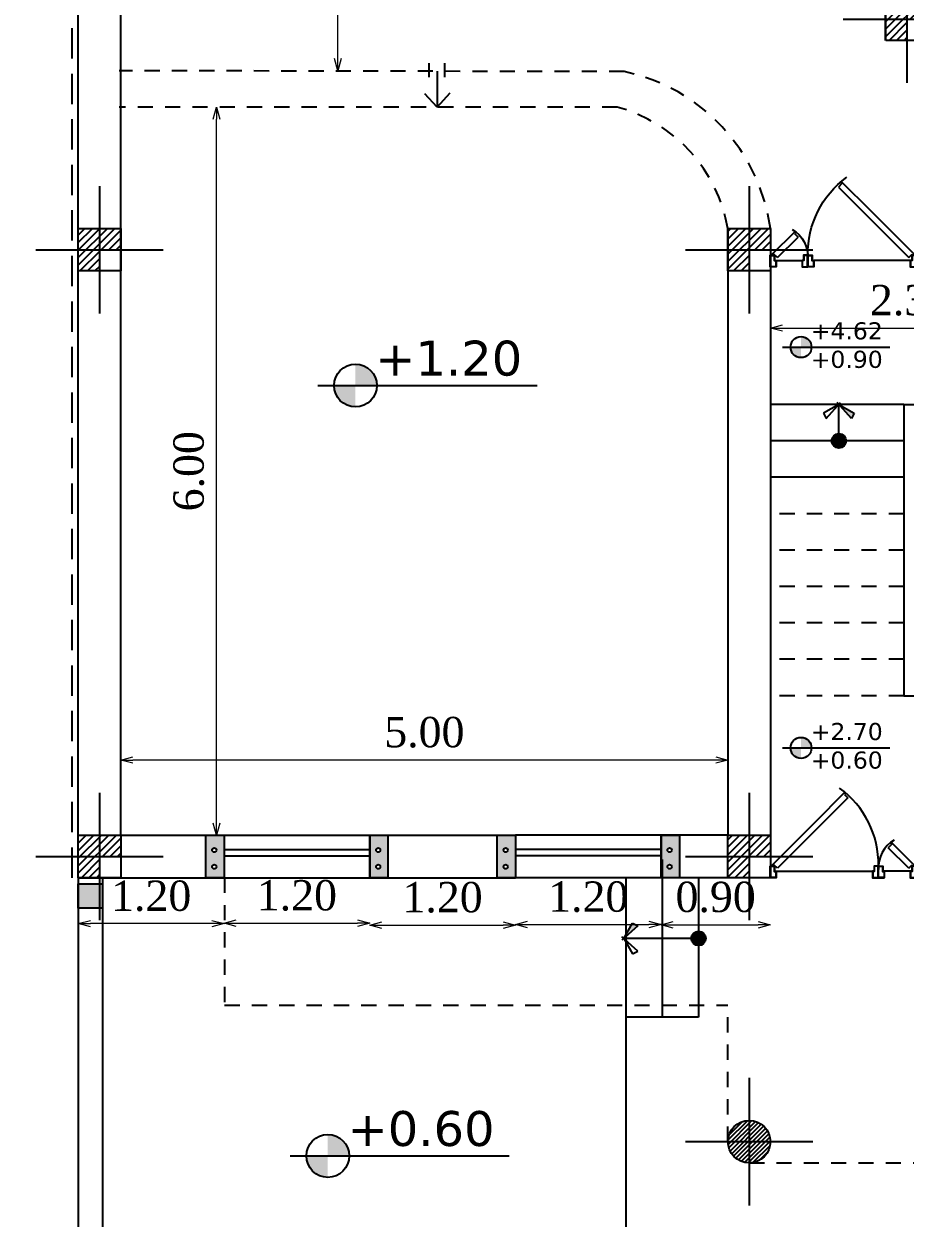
# Model space of a CAD drawing. Header units: inches. Extents: x -1482 to -895, y -39 to 122.
# Drawn here: x -1089.59 to -1082.33, y 60.19 to 70.03 of the extents above; entities that cross this region are included whole.
import ezdxf
from ezdxf.enums import TextEntityAlignment as Align

# ---------------------------------------------------------------- set-up
doc = ezdxf.new("R2010")
doc.units = ezdxf.units.IN
doc.header["$MEASUREMENT"] = 0
doc.header["$PDMODE"] = 3
doc.linetypes.add('DASHED2', pattern=[0.375, 0.25, -0.125])
doc.layers.get('Defpoints').update_dxf_attribs({"lineweight": 15})
for name, color, linetype in [('axe', 150, 'Continuous'), ('fur', 22, 'Continuous'), ('GRADIANT', 251, 'Continuous')]:
    doc.layers.add(name, color=color, linetype=linetype)
doc.styles.add('COLI', font='TIMES.TTF', dxfattribs={"height": 0.25})
doc.styles.get("Standard").update_dxf_attribs({"font": 'verdana.TTF'})
doc.dimstyles.new('111', dxfattribs={"dimscale": 0, "dimtxt": 0.2, "dimasz": 0.1, "dimexe": 0.2, "dimexo": 0.5, "dimgap": 0.1, "dimtad": 1, "dimlfac": 1, "dimzin": 0, "dimdsep": 46, "dimtxsty": 'COLI', "dimblk1": 'OPEN30', "dimblk2": 'OPEN30', "dimsah": 1, "dimcen": 0, "dimse1": 1, "dimse2": 1, "dimclrd": 252, "dimclre": 1, "dimclrt": 1, "dimadec": 0, "dimazin": 0, "dimtfac": 0.5, "dimtix": 1, "dimtofl": 0, "dimtmove": 2, "dimatfit": 3, "dimldrblk": 'OPEN30', "dimfxl": 1, "dimtolj": 1, "dimtzin": 0, "dimlwd": 5, "dimarcsym": 0})
pattern_1 = [(45, (705.560474, 40.59466), (-0.01767766953, 0.01767766953), [])]

# ---------------------------------------------------------------- blocks, each defined once
blk = doc.blocks.new('A$C78557366')
at = {"layer": 'GRADIANT', "ltscale": 0.3}
h = blk.add_hatch(dxfattribs=at)
h.set_pattern_fill('ANSI31', color=256, scale=0.2)
h.paths.add_polyline_path([(-0.1, 0), (0, 0), (0, 0.1), (-0.1, 0.1)], flags=16)
h.paths.add_polyline_path([(0.1, 0), (0.1, 0.1), (-0.1, 0.1), (-0.1, 0)], flags=17)
h.paths.add_polyline_path([(0, -0.1), (0.1, -0.1), (0.1, 0.1), (0, 0.1)])
h.paths.add_polyline_path([(0.1, -0.1), (0.1, 0.1), (-0.1, 0.1), (-0.1, -0.1)])
at = {"layer": 'axe', "ltscale": 0.3}
for p, q in [((0, 0.3), (0, -0.3)), ((-0.3, 0), (0.3, 0))]:
    blk.add_line(p, q, dxfattribs=at)
blk.add_lwpolyline([(0.1, 0.1), (-0.1, 0.1), (-0.1, -0.1), (0.1, -0.1)], close=True, dxfattribs=at)
blk = doc.blocks.new('DBLDR120K')
at = {"layer": 'fur', "color": 136, "linetype": 'Continuous'}
for p, q in [((-1.18, -0.096), (-1.1857, -0.1017)), ((-1.169, -0.107), (-1.18, -0.096)), ((-1.1397, -0.0777), (-1.1686, -0.1067)), ((-0.4028, -0.4202), (-0.0603, -0.0777)), ((-0.0603, -0.0777), (-0.0314, -0.1067)), ((-0.031, -0.107), (-0.02, -0.096)), ((-0.02, -0.096), (-0.0143, -0.1017)), ((-1.1857, -0.1017), (-0.9948, -0.2926)), ((-0.0143, -0.1017), (-0.3678, -0.4552)), ((-1.0001, -0.2759), (-0.9708, -0.2466)), ((-0.9891, -0.287), (-1.0001, -0.2759)), ((-0.9948, -0.2926), (-0.9891, -0.287)), ((-0.6393, -0.6567), (-0.4028, -0.4202)), ((-0.3678, -0.4552), (-0.6153, -0.7027)), ((-0.61, -0.686), (-0.6393, -0.6567)), ((-0.621, -0.697), (-0.61, -0.686)), ((-0.6153, -0.7027), (-0.621, -0.697))]:
    blk.add_line(p, q, dxfattribs=at)
at = {"layer": 'fur', "color": 136}
for p, q in [((-1.1519, -0.0545), (-0.9381, -0.0545)), ((-1.1397, -0.0777), (-0.9708, -0.2466)), ((-0.0481, -0.0545), (-0.8419, -0.0545))]:
    blk.add_line(p, q, dxfattribs=at)
at = {"layer": 'fur', "color": 136, "linetype": 'Continuous'}
for points in [[(-1.1519, -0.0545), (-1.1519, 0), (-1.2, 0), (-1.2, -0.096), (-1.1644, -0.096), (-1.1644, -0.0545)], [(-0.9381, -0.0545), (-0.9381, 0), (-0.89, 0), (-0.89, -0.096), (-0.9256, -0.096), (-0.9256, -0.0545)], [(-0.8419, -0.0545), (-0.8419, 0), (-0.89, 0), (-0.89, -0.096), (-0.8544, -0.096), (-0.8544, -0.0545)], [(-0.0481, -0.0545), (-0.0481, 0), (0, 0), (0, -0.096), (-0.0356, -0.096), (-0.0356, -0.0545)], [(-1.1539, -0.0525), (-1.1539, -0.002), (-1.198, -0.002), (-1.198, -0.094), (-1.1664, -0.094), (-1.1664, -0.0525)], [(-0.9361, -0.0525), (-0.9361, -0.002), (-0.892, -0.002), (-0.892, -0.094), (-0.9236, -0.094), (-0.9236, -0.0525)], [(-0.8439, -0.0525), (-0.8439, -0.002), (-0.888, -0.002), (-0.888, -0.094), (-0.8564, -0.094), (-0.8564, -0.0525)], [(-0.0461, -0.0525), (-0.0461, -0.002), (-0.002, -0.002), (-0.002, -0.094), (-0.0336, -0.094), (-0.0336, -0.0525)]]:
    blk.add_lwpolyline(points, close=True, dxfattribs=at)
at = {"layer": 'fur', "color": 136}
for centre, radius, start, end in [((-1.6655, -0.1105), 0.7756, 8.04146, 8.19069), ((-0.1145, -0.1105), 0.7756, 171.80931, 171.95854), ((-1.154, -0.0815), 0.2645, 300.4974, 3.14148), ((-0.1145, -0.1105), 0.7756, 178.92853, 233.96606)]:
    blk.add_arc(centre, radius, start, end, dxfattribs=at)
blk = doc.blocks.new('_Open30')
at = {"color": 0, "linetype": 'ByBlock', "lineweight": -2}
for p, q in [((-1, 0.268), (0, 0)), ((0, 0), (-1, -0.268)), ((0, 0), (-1, 0))]:
    blk.add_line(p, q, dxfattribs=at)
blk = doc.blocks.new('*D325')
at = {"color": 252, "lineweight": 5, "ltscale": 0.3, "transparency": 16777216}
blk.add_line((-1083.3429, 67.528), (-1081.2429, 67.528), dxfattribs=at)
at = {"layer": 'Defpoints', "color": 0, "ltscale": 0.3, "transparency": 16777216}
for p in [(-1083.4429, 67.6997), (-1081.1429, 67.6997), (-1081.1429, 67.528)]:
    blk.add_point(p, dxfattribs=at)
at = {"color": 252, "lineweight": 5, "ltscale": 0.3, "transparency": 16777216, "xscale": 0.1, "yscale": 0.1, "zscale": 0.1, "rotation": 180}
blk.add_blockref('_Open30', (-1083.4429, 67.528), dxfattribs=at)
at = {"color": 252, "lineweight": 5, "ltscale": 0.3, "transparency": 16777216, "xscale": 0.1, "yscale": 0.1, "zscale": 0.1}
blk.add_blockref('_Open30', (-1081.1429, 67.528), dxfattribs=at)
at = {"color": 1, "ltscale": 0.3, "transparency": 16777216, "insert": (-1082.2929, 67.7556), "char_height": 0.25, "attachment_point": 5, "style": 'COLI'}
blk.add_mtext('\\A1;2.30', dxfattribs=at)
blk = doc.blocks.new('*D327')
at = {"color": 252, "lineweight": 5, "ltscale": 0.3, "transparency": 16777216}
blk.add_line((-1083.8929, 63.9678), (-1088.6929, 63.9678), dxfattribs=at)
at = {"layer": 'Defpoints', "color": 0, "ltscale": 0.3, "transparency": 16777216}
for p in [(-1088.7929, 63.9678), (-1088.7929, 63.9661), (-1083.7929, 63.9661)]:
    blk.add_point(p, dxfattribs=at)
at = {"color": 252, "lineweight": 5, "ltscale": 0.3, "transparency": 16777216, "xscale": 0.1, "yscale": 0.1, "zscale": 0.1, "rotation": 180}
blk.add_blockref('_Open30', (-1088.7929, 63.9678), dxfattribs=at)
at = {"color": 252, "lineweight": 5, "ltscale": 0.3, "transparency": 16777216, "xscale": 0.1, "yscale": 0.1, "zscale": 0.1}
blk.add_blockref('_Open30', (-1083.7929, 63.9678), dxfattribs=at)
at = {"color": 1, "ltscale": 0.3, "transparency": 16777216, "insert": (-1086.2929, 64.1954), "char_height": 0.25, "attachment_point": 5, "style": 'COLI'}
blk.add_mtext('\\A1;5.00', dxfattribs=at)
blk = doc.blocks.new('*D328')
at = {"color": 252, "lineweight": 5, "ltscale": 0.3, "transparency": 16777216}
blk.add_line((-1088.0049, 63.4479), (-1088.0049, 69.2479), dxfattribs=at)
at = {"layer": 'Defpoints', "color": 0, "ltscale": 0.3, "transparency": 16777216}
for p in [(-1088.7929, 69.3479), (-1088.0049, 69.3479), (-1088.3679, 63.3479)]:
    blk.add_point(p, dxfattribs=at)
at = {"color": 252, "lineweight": 5, "ltscale": 0.3, "transparency": 16777216, "xscale": 0.1, "yscale": 0.1, "zscale": 0.1}
for p, rotation in [((-1088.0049, 69.3479), 90), ((-1088.0049, 63.3479), 270)]:
    blk.add_blockref('_Open30', p, dxfattribs=dict(at, rotation=rotation))
at = {"color": 1, "ltscale": 0.3, "transparency": 16777216, "insert": (-1088.2324, 66.3479), "char_height": 0.25, "attachment_point": 5, "rotation": 90, "style": 'COLI'}
blk.add_mtext('\\A1;6.00', dxfattribs=at)
blk = doc.blocks.new('*D331')
at = {"color": 252, "lineweight": 5, "ltscale": 0.3, "transparency": 16777216}
blk.add_line((-1087.005, 69.7479), (-1087.005, 73.4979), dxfattribs=at)
at = {"layer": 'Defpoints', "color": 0, "ltscale": 0.3, "transparency": 16777216}
for p in [(-1088.0929, 73.5979), (-1087.005, 73.5979), (-1088.8063, 69.6479)]:
    blk.add_point(p, dxfattribs=at)
at = {"color": 252, "lineweight": 5, "ltscale": 0.3, "transparency": 16777216, "xscale": 0.1, "yscale": 0.1, "zscale": 0.1}
for p, rotation in [((-1087.005, 73.5979), 90), ((-1087.005, 69.6479), 270)]:
    blk.add_blockref('_Open30', p, dxfattribs=dict(at, rotation=rotation))
at = {"color": 1, "ltscale": 0.3, "transparency": 16777216, "insert": (-1087.2326, 71.6229), "char_height": 0.25, "attachment_point": 5, "rotation": 90, "style": 'COLI'}
blk.add_mtext('\\A1;3.95', dxfattribs=at)
blk = doc.blocks.new('*D332')
at = {"color": 252, "lineweight": 5, "ltscale": 0.3, "transparency": 16777216}
blk.add_line((-1089.8084, 80.8979), (-1089.8084, 63.0979), dxfattribs=at)
at = {"layer": 'Defpoints', "color": 0, "ltscale": 0.3, "transparency": 16777216}
for p in [(-1088.6207, 80.9979), (-1089.8084, 62.9979), (-1088.6207, 62.9979)]:
    blk.add_point(p, dxfattribs=at)
at = {"color": 252, "lineweight": 5, "ltscale": 0.3, "transparency": 16777216, "xscale": 0.1, "yscale": 0.1, "zscale": 0.1}
for p, rotation in [((-1089.8084, 80.9979), 90), ((-1089.8084, 62.9979), 270)]:
    blk.add_blockref('_Open30', p, dxfattribs=dict(at, rotation=rotation))
at = {"color": 1, "ltscale": 0.3, "transparency": 16777216, "insert": (-1090.0359, 71.9979), "char_height": 0.25, "attachment_point": 5, "rotation": 90, "style": 'COLI'}
blk.add_mtext('\\A1;18.00', dxfattribs=at)
blk = doc.blocks.new('A$C3F8B090B')
h = blk.add_hatch(color=1)
h.paths.add_polyline_path([(0, 0), (0.15, 0), (0.15, 0.35), (0, 0.35)])
h.paths.add_polyline_path([(0.0977, 0.122, -1), (0.063, 0.122, -1)], flags=16)
h.paths.add_polyline_path([(0.0977, 0.2594, -1), (0.063, 0.2594, -1)], flags=16)
at = {"color": 1}
blk.add_lwpolyline([(0.15, 0.35), (0.15, 0), (0, 0), (0, 0.35)], close=True, dxfattribs=at)
for centre in [(0.0803, 0.2594), (0.0803, 0.122)]:
    blk.add_circle(centre, 0.0174, dxfattribs=at)
blk = doc.blocks.new('FL3')
blk.add_hatch(color=150).paths.add_polyline_path([(0, 0), (0.149, -0.167), (0.181, -0.102)])
at = {"color": 150}
for p, q in [((0, 0), (-0.181, -0.102)), ((-0.149, -0.167), (0.02, 0.022)), ((0.149, -0.167), (-0.02, 0.022)), ((0, 0), (0.181, -0.102)), ((-0.181, -0.102), (-0.149, -0.167)), ((0.181, -0.102), (0.149, -0.167))]:
    blk.add_line(p, q, dxfattribs=at)
blk = doc.blocks.new('A$C2CD672AE')
blk.add_hatch(color=0).paths.add_polyline_path([(0.2, 0.2), (0, 0.2), (0, 0), (0.2, 0)])
at = {"color": 0}
blk.add_lwpolyline([(0, 0.2), (0.2, 0.2), (0.2, 0), (0, 0)], close=True, dxfattribs=at)
blk = doc.blocks.new('*D395')
at = {"color": 252, "lineweight": 5, "ltscale": 0.3, "transparency": 16777216}
blk.add_line((-1087.8429, 62.6234), (-1086.843, 62.6234), dxfattribs=at)
at = {"layer": 'Defpoints', "color": 0, "ltscale": 0.3, "transparency": 16777216}
for p in [(-1087.9429, 62.9979), (-1086.743, 62.9977), (-1086.743, 62.6234)]:
    blk.add_point(p, dxfattribs=at)
at = {"color": 252, "lineweight": 5, "ltscale": 0.3, "transparency": 16777216, "xscale": 0.1, "yscale": 0.1, "zscale": 0.1, "rotation": 180}
blk.add_blockref('_Open30', (-1087.9429, 62.6234), dxfattribs=at)
at = {"color": 252, "lineweight": 5, "ltscale": 0.3, "transparency": 16777216, "xscale": 0.1, "yscale": 0.1, "zscale": 0.1}
blk.add_blockref('_Open30', (-1086.743, 62.6234), dxfattribs=at)
at = {"color": 1, "ltscale": 0.3, "transparency": 16777216, "insert": (-1087.3429, 62.8509), "char_height": 0.25, "attachment_point": 5, "style": 'COLI'}
blk.add_mtext('\\A1;1.20', dxfattribs=at)
blk = doc.blocks.new('*D396')
at = {"color": 252, "lineweight": 5, "ltscale": 0.3, "transparency": 16777216}
blk.add_line((-1085.443, 62.6124), (-1084.443, 62.6124), dxfattribs=at)
at = {"layer": 'Defpoints', "color": 0, "ltscale": 0.3, "transparency": 16777216}
for p in [(-1085.543, 62.9979), (-1084.343, 62.9977), (-1084.343, 62.6124)]:
    blk.add_point(p, dxfattribs=at)
at = {"color": 252, "lineweight": 5, "ltscale": 0.3, "transparency": 16777216, "xscale": 0.1, "yscale": 0.1, "zscale": 0.1, "rotation": 180}
blk.add_blockref('_Open30', (-1085.543, 62.6124), dxfattribs=at)
at = {"color": 252, "lineweight": 5, "ltscale": 0.3, "transparency": 16777216, "xscale": 0.1, "yscale": 0.1, "zscale": 0.1}
blk.add_blockref('_Open30', (-1084.343, 62.6124), dxfattribs=at)
at = {"color": 1, "ltscale": 0.3, "transparency": 16777216, "insert": (-1084.943, 62.8399), "char_height": 0.25, "attachment_point": 5, "style": 'COLI'}
blk.add_mtext('\\A1;1.20', dxfattribs=at)
blk = doc.blocks.new('*D397')
at = {"color": 252, "lineweight": 5, "ltscale": 0.3, "transparency": 16777216}
blk.add_line((-1086.643, 62.6076), (-1085.643, 62.6076), dxfattribs=at)
at = {"layer": 'Defpoints', "color": 0, "ltscale": 0.3, "transparency": 16777216}
for p in [(-1086.743, 62.9979), (-1085.543, 62.9979), (-1085.543, 62.6076)]:
    blk.add_point(p, dxfattribs=at)
at = {"color": 252, "lineweight": 5, "ltscale": 0.3, "transparency": 16777216, "xscale": 0.1, "yscale": 0.1, "zscale": 0.1, "rotation": 180}
blk.add_blockref('_Open30', (-1086.743, 62.6076), dxfattribs=at)
at = {"color": 252, "lineweight": 5, "ltscale": 0.3, "transparency": 16777216, "xscale": 0.1, "yscale": 0.1, "zscale": 0.1}
blk.add_blockref('_Open30', (-1085.543, 62.6076), dxfattribs=at)
at = {"color": 1, "ltscale": 0.3, "transparency": 16777216, "insert": (-1086.143, 62.8352), "char_height": 0.25, "attachment_point": 5, "style": 'COLI'}
blk.add_mtext('\\A1;1.20', dxfattribs=at)
blk = doc.blocks.new('*D398')
at = {"color": 252, "lineweight": 5, "ltscale": 0.3, "transparency": 16777216}
blk.add_line((-1088.0429, 62.6195), (-1089.0429, 62.6195), dxfattribs=at)
at = {"layer": 'Defpoints', "color": 0, "ltscale": 0.3, "transparency": 16777216}
for p in [(-1089.1429, 62.9979), (-1087.9429, 62.9979), (-1089.1429, 62.6195)]:
    blk.add_point(p, dxfattribs=at)
at = {"color": 252, "lineweight": 5, "ltscale": 0.3, "transparency": 16777216, "xscale": 0.1, "yscale": 0.1, "zscale": 0.1, "rotation": 180}
blk.add_blockref('_Open30', (-1089.1429, 62.6195), dxfattribs=at)
at = {"color": 252, "lineweight": 5, "ltscale": 0.3, "transparency": 16777216, "xscale": 0.1, "yscale": 0.1, "zscale": 0.1}
blk.add_blockref('_Open30', (-1087.9429, 62.6195), dxfattribs=at)
at = {"color": 1, "ltscale": 0.3, "transparency": 16777216, "insert": (-1088.5429, 62.847), "char_height": 0.25, "attachment_point": 5, "style": 'COLI'}
blk.add_mtext('\\A1;1.20', dxfattribs=at)
blk = doc.blocks.new('*D399')
at = {"color": 252, "lineweight": 5, "ltscale": 0.3, "transparency": 16777216}
blk.add_line((-1084.243, 62.6102), (-1083.5449, 62.6102), dxfattribs=at)
at = {"layer": 'Defpoints', "color": 0, "ltscale": 0.3, "transparency": 16777216}
for p in [(-1084.343, 62.9977), (-1083.4449, 62.9977), (-1083.4449, 62.6102)]:
    blk.add_point(p, dxfattribs=at)
at = {"color": 252, "lineweight": 5, "ltscale": 0.3, "transparency": 16777216, "xscale": 0.1, "yscale": 0.1, "zscale": 0.1, "rotation": 180}
blk.add_blockref('_Open30', (-1084.343, 62.6102), dxfattribs=at)
at = {"color": 252, "lineweight": 5, "ltscale": 0.3, "transparency": 16777216, "xscale": 0.1, "yscale": 0.1, "zscale": 0.1}
blk.add_blockref('_Open30', (-1083.4449, 62.6102), dxfattribs=at)
at = {"color": 1, "ltscale": 0.3, "transparency": 16777216, "insert": (-1083.8939, 62.8377), "char_height": 0.25, "attachment_point": 5, "style": 'COLI'}
blk.add_mtext('\\A1;0.90', dxfattribs=at)

msp = doc.modelspace()

# ---------------------------------------------------------------- hatches: boundary and pattern name
at = {"layer": 'fur'}
h = msp.add_hatch(color=156, dxfattribs=at)
edge = h.paths.add_edge_path()
edge.add_arc((-1083.1907, 67.3704), 0.0864, 0, 90)
edge.add_line((-1083.1907, 67.4569), (-1083.1907, 67.3704))
edge.add_line((-1083.1907, 67.3704), (-1083.1043, 67.3704))
edge = h.paths.add_edge_path()
edge.add_arc((-1083.1907, 67.3704), 0.0864, 180, 270)
edge.add_line((-1083.1907, 67.284), (-1083.1907, 67.3704))
edge.add_line((-1083.1907, 67.3704), (-1083.2772, 67.3704))
h = msp.add_hatch(color=156, dxfattribs=at)
edge = h.paths.add_edge_path()
edge.add_arc((-1086.8604, 67.0538), 0.1764, 0, 90)
edge.add_line((-1086.8604, 67.2302), (-1086.8604, 67.0538))
edge.add_line((-1086.8604, 67.0538), (-1086.684, 67.0538))
edge = h.paths.add_edge_path()
edge.add_arc((-1086.8604, 67.0538), 0.1764, 180, 270)
edge.add_line((-1086.8604, 66.8774), (-1086.8604, 67.0538))
edge.add_line((-1086.8604, 67.0538), (-1087.0368, 67.0538))
at = {"layer": 'fur', "linetype": 'Continuous'}
h = msp.add_hatch(color=136, dxfattribs=at)
h.dxf.hatch_style = 1
h.paths.add_polyline_path([(-1082.8789, 66.5383), (-1082.8789, 66.6575, 0.414214), (-1082.9385, 66.5979, 0.414214)])
h.paths.add_polyline_path([(-1082.8789, 66.5383, 0.414214), (-1082.8193, 66.5979), (-1082.8789, 66.5979)])
h.paths.add_polyline_path([(-1082.8789, 66.5979), (-1082.8193, 66.5979, 0.414214), (-1082.8789, 66.6575)])
at = {"layer": 'fur'}
h = msp.add_hatch(color=156, dxfattribs=at)
edge = h.paths.add_edge_path()
edge.add_arc((-1083.1907, 64.0679), 0.0864, 0, 90)
edge.add_line((-1083.1907, 64.1543), (-1083.1907, 64.0679))
edge.add_line((-1083.1907, 64.0679), (-1083.1043, 64.0679))
edge = h.paths.add_edge_path()
edge.add_arc((-1083.1907, 64.0679), 0.0864, 180, 270)
edge.add_line((-1083.1907, 63.9815), (-1083.1907, 64.0679))
edge.add_line((-1083.1907, 64.0679), (-1083.2772, 64.0679))
at = {"layer": 'fur', "linetype": 'Continuous'}
h = msp.add_hatch(color=136, dxfattribs=at)
h.dxf.hatch_style = 1
h.paths.add_polyline_path([(-1083.9752, 62.4979), (-1084.0944, 62.4979, 0.414214), (-1084.0348, 62.4383, 0.414214)])
h.paths.add_polyline_path([(-1083.9752, 62.4979, 0.414214), (-1084.0348, 62.5575), (-1084.0348, 62.4979)])
h.paths.add_polyline_path([(-1084.0348, 62.4979), (-1084.0348, 62.5575, 0.414214), (-1084.0944, 62.4979)])
at = {"layer": 'fur'}
h = msp.add_hatch(color=156, dxfattribs=at)
edge = h.paths.add_edge_path()
edge.add_arc((-1087.0884, 60.7051), 0.1764, 0, 90)
edge.add_line((-1087.0884, 60.8815), (-1087.0884, 60.7051))
edge.add_line((-1087.0884, 60.7051), (-1086.912, 60.7051))
edge = h.paths.add_edge_path()
edge.add_arc((-1087.0884, 60.7051), 0.1764, 180, 270)
edge.add_line((-1087.0884, 60.5287), (-1087.0884, 60.7051))
edge.add_line((-1087.0884, 60.7051), (-1087.2648, 60.7051))
at = {"layer": 'GRADIANT', "ltscale": 0.3}
h = msp.add_hatch(dxfattribs=at)
h.set_pattern_fill('ANSI31', color=256, scale=0.2)
h.set_pattern_definition(pattern_1)
edge = h.paths.add_edge_path()
edge.add_arc((-1083.6179, 60.8229), 0.175, 90, 180)
edge.add_line((-1083.7929, 60.8229), (-1083.6179, 60.8229))
edge.add_line((-1083.6179, 60.8229), (-1083.6179, 60.9979))
edge = h.paths.add_edge_path()
edge.add_arc((-1083.6179, 60.8229), 0.175, 360, 450)
edge.add_line((-1083.6179, 60.9979), (-1083.6179, 60.8229))
edge.add_line((-1083.6179, 60.8229), (-1083.4429, 60.8229))
edge = h.paths.add_edge_path()
edge.add_arc((-1083.6179, 60.8229), 0.175, 270, 360)
edge.add_line((-1083.4429, 60.8229), (-1083.6179, 60.8229))
edge.add_line((-1083.6179, 60.8229), (-1083.6179, 60.6479))
edge = h.paths.add_edge_path()
edge.add_arc((-1083.6179, 60.8229), 0.175, 180, 270)
edge.add_line((-1083.6179, 60.6479), (-1083.6179, 60.8229))
edge.add_line((-1083.6179, 60.8229), (-1083.7929, 60.8229))
h = msp.add_hatch(dxfattribs=at)
h.set_pattern_fill('ANSI31', color=256, scale=0.2)
h.set_pattern_definition(pattern_1)
edge = h.paths.add_edge_path()
edge.add_arc((-1083.6179, 60.8229), 0.175, 90, 180)
edge.add_line((-1083.7929, 60.8229), (-1083.6179, 60.8229))
edge.add_line((-1083.6179, 60.8229), (-1083.6179, 60.9979))
edge = h.paths.add_edge_path()
edge.add_arc((-1083.6179, 60.8229), 0.175, 360, 450)
edge.add_line((-1083.6179, 60.9979), (-1083.6179, 60.8229))
edge.add_line((-1083.6179, 60.8229), (-1083.4429, 60.8229))
edge = h.paths.add_edge_path()
edge.add_arc((-1083.6179, 60.8229), 0.175, 270, 360)
edge.add_line((-1083.4429, 60.8229), (-1083.6179, 60.8229))
edge.add_line((-1083.6179, 60.8229), (-1083.6179, 60.6479))
edge = h.paths.add_edge_path()
edge.add_arc((-1083.6179, 60.8229), 0.175, 180, 270)
edge.add_line((-1083.6179, 60.6479), (-1083.6179, 60.8229))
edge.add_line((-1083.6179, 60.8229), (-1083.7929, 60.8229))
h = msp.add_hatch(dxfattribs=at)
h.set_pattern_fill('ANSI31', color=256, scale=0.2)
h.set_pattern_definition([(45, (705.560474, 40.59466), (-0.01767766953, 0.01767766953), [])])
edge = h.paths.add_edge_path()
edge.add_arc((-1083.6179, 60.8229), 0.175, 90, 180)
edge.add_line((-1083.7929, 60.8229), (-1083.6179, 60.8229))
edge.add_line((-1083.6179, 60.8229), (-1083.6179, 60.9979))
edge = h.paths.add_edge_path()
edge.add_arc((-1083.6179, 60.8229), 0.175, 360, 450)
edge.add_line((-1083.6179, 60.9979), (-1083.6179, 60.8229))
edge.add_line((-1083.6179, 60.8229), (-1083.4429, 60.8229))
edge = h.paths.add_edge_path()
edge.add_arc((-1083.6179, 60.8229), 0.175, 270, 360)
edge.add_line((-1083.4429, 60.8229), (-1083.6179, 60.8229))
edge.add_line((-1083.6179, 60.8229), (-1083.6179, 60.6479))
edge = h.paths.add_edge_path()
edge.add_arc((-1083.6179, 60.8229), 0.175, 180, 270)
edge.add_line((-1083.6179, 60.6479), (-1083.6179, 60.8229))
edge.add_line((-1083.6179, 60.8229), (-1083.7929, 60.8229))

# ---------------------------------------------------------------- linework, layer by layer
at = {"color": 251, "linetype": 'DASHED2'}
msp.add_line((-1089.1929, 62.9979), (-1089.1929, 80.9979), dxfattribs=at)
at = {"ltscale": 0.3}
for p, q in [((-1089.1429, 62.9979), (-1089.1429, 80.9479)), ((-1088.7929, 63.3479), (-1088.7929, 74.2479)), ((-1082.494, 69.8979), (-1082.494, 70.2479)), ((-1086.254, 69.5952), (-1086.254, 69.7111)), ((-1086.1233, 69.5952), (-1086.1233, 69.7111)), ((-1086.1887, 69.6436), (-1086.1882, 69.3479)), ((-1086.1882, 69.3479), (-1086.2878, 69.4578)), ((-1086.1882, 69.3479), (-1086.0802, 69.4659)), ((-1083.7929, 68.3479), (-1083.4429, 68.3479)), ((-1083.7929, 68.3479), (-1083.7929, 63.3479)), ((-1083.4429, 68.3479), (-1083.4429, 63.3479)), ((-1088.7929, 63.3479), (-1087.9429, 63.3479)), ((-1087.9429, 63.3479), (-1087.9429, 62.9979)), ((-1086.7429, 63.3479), (-1085.5429, 63.3479)), ((-1086.7429, 63.3479), (-1086.7429, 62.9979)), ((-1085.5429, 63.3479), (-1085.5429, 62.9979)), ((-1083.7929, 63.3479), (-1084.3429, 63.3479)), ((-1084.3429, 63.3479), (-1084.3429, 62.9979)), ((-1089.1429, 62.9979), (-1087.9429, 62.9979)), ((-1086.7429, 62.9979), (-1085.5429, 62.9979)), ((-1083.3967, 62.9979), (-1084.3429, 62.9979))]:
    msp.add_line(p, q, dxfattribs=at)
at = {"color": 252, "ltscale": 0.3}
for p, q in [((-1082.3429, 66.8979), (-1083.4429, 66.8979)), ((-1082.3429, 66.8979), (-1082.3429, 64.4979)), ((-1082.3429, 66.8979), (-1082.2429, 66.8979)), ((-1082.3429, 66.5979), (-1083.4429, 66.5979)), ((-1082.3429, 66.2979), (-1083.4429, 66.2979)), ((-1082.3429, 64.4979), (-1082.2429, 64.4979)), ((-1087.9429, 63.3479), (-1086.7429, 63.3479)), ((-1084.3429, 63.3479), (-1085.5429, 63.3479)), ((-1087.9429, 63.2307), (-1086.7429, 63.2307)), ((-1084.3429, 63.2307), (-1085.5429, 63.2307)), ((-1087.9429, 63.1774), (-1086.7429, 63.1774)), ((-1084.3429, 63.1774), (-1085.5429, 63.1774)), ((-1084.3348, 63.1479), (-1084.3348, 61.8479)), ((-1089.1429, 62.9979), (-1089.1429, 50.9979)), ((-1088.9429, 62.9979), (-1088.9429, 51.1979)), ((-1087.9429, 62.9979), (-1086.7429, 62.9979)), ((-1084.3429, 62.9979), (-1085.5429, 62.9979)), ((-1084.6348, 62.9979), (-1084.6348, 60.0877)), ((-1084.0348, 62.9979), (-1084.0348, 61.8479)), ((-1082.6016, 62.9979), (-1082.5053, 62.9979)), ((-1084.0348, 61.8479), (-1084.6348, 61.8479))]:
    msp.add_line(p, q, dxfattribs=at)
at = {"layer": 'axe', "ltscale": 0.3}
for p, q in [((-1083.6179, 61.3479), (-1083.6179, 60.2979)), ((-1083.6179, 61.3479), (-1083.6179, 60.2979)), ((-1083.6179, 61.3479), (-1083.6179, 60.2979)), ((-1084.1429, 60.8229), (-1083.0929, 60.8229)), ((-1084.1429, 60.8229), (-1083.0929, 60.8229)), ((-1084.1429, 60.8229), (-1083.0929, 60.8229))]:
    msp.add_line(p, q, dxfattribs=at)
msp.add_circle((-1083.6179, 60.8229), 0.175, dxfattribs=at)
msp.add_circle((-1083.6179, 60.8229), 0.175, dxfattribs=at)
msp.add_circle((-1083.6179, 60.8229), 0.175, dxfattribs=at)
at = {"layer": 'fur', "color": 136, "linetype": 'DASHED2', "ltscale": 0.5}
for p, q in [((-1084.6472, 69.6411), (-1088.8063, 69.6479)), ((-1084.7038, 69.3479), (-1088.8063, 69.3479)), ((-1082.3429, 65.9979), (-1083.4429, 65.9979)), ((-1082.3429, 65.6979), (-1083.4429, 65.6979)), ((-1082.3429, 65.3979), (-1083.4429, 65.3979)), ((-1082.3429, 65.0979), (-1083.4429, 65.0979)), ((-1082.3429, 64.7979), (-1083.4429, 64.7979)), ((-1082.3429, 64.4979), (-1083.4429, 64.4979)), ((-1087.9377, 62.9979), (-1087.9377, 61.9479)), ((-1087.9377, 61.9479), (-1083.7929, 61.9479)), ((-1083.7929, 60.8229), (-1083.7929, 61.9479)), ((-1083.6179, 60.6479), (-1080.9679, 60.6479))]:
    msp.add_line(p, q, dxfattribs=at)
at = {"layer": 'fur', "color": 156}
for p, q in [((-1083.342, 67.3704), (-1082.4581, 67.3704)), ((-1087.1691, 67.0538), (-1085.3652, 67.0538)), ((-1083.342, 64.0679), (-1082.4581, 64.0679)), ((-1087.3971, 60.7051), (-1085.5932, 60.7051))]:
    msp.add_line(p, q, dxfattribs=at)
at = {"layer": 'fur', "color": 136, "linetype": 'Continuous'}
for p, q in [((-1082.8789, 66.5383), (-1082.8789, 66.8979)), ((-1083.9752, 62.4979), (-1084.6504, 62.4979))]:
    msp.add_line(p, q, dxfattribs=at)
at = {"layer": 'fur', "color": 156}
for centre, radius in [((-1083.1907, 67.3704), 0.0864), ((-1086.8604, 67.0538), 0.1764), ((-1083.1907, 64.0679), 0.0864), ((-1087.0884, 60.7051), 0.1764)]:
    msp.add_circle(centre, radius, dxfattribs=at)
at = {"layer": 'fur', "color": 136, "linetype": 'Continuous'}
for centre in [(-1082.8789, 66.5979), (-1084.0348, 62.4979)]:
    msp.add_circle(centre, 0.0596, dxfattribs=at)
at = {"layer": 'fur', "color": 136, "linetype": 'DASHED2', "ltscale": 0.5}
for centre, radius, start, end in [((-1084.959, 68.1433), 1.5299, 7.68563, 78.23899), ((-1085.0304, 68.1354), 1.2556, 9.74135, 74.93407)]:
    msp.add_arc(centre, radius, start, end, dxfattribs=at)

# ---------------------------------------------------------------- block references
at = {"xscale": 0.9999900196616685, "yscale": 0.9999900196616685, "zscale": 0.9999900196616685, "rotation": 179.9881526941475}
for p in [(-1087.9429, 63.3479), (-1086.5929, 63.3479), (-1085.5429, 63.3479), (-1084.1929, 63.3479)]:
    msp.add_blockref('A$C3F8B090B', p, dxfattribs=at)
at = {"color": 0, "rotation": 90}
msp.add_blockref('A$C2CD672AE', (-1088.9429, 62.7479), dxfattribs=at)
at = {"layer": 'axe', "ltscale": 0.3, "xscale": -1.750000000001592, "yscale": 1.750000000001592, "zscale": 1.750000000001592, "rotation": 90}
for p in [(-1082.3186, 70.0725), (-1088.9679, 68.1729), (-1083.6179, 68.1729), (-1088.9679, 63.1729), (-1083.6179, 63.1729)]:
    msp.add_blockref('A$C78557366', p, dxfattribs=at)
at = {"layer": 'fur', "rotation": 180}
for p, xscale, yscale, zscale in [((-1082.2429, 68.0309), -1.00166944908176, 1.001669449081788, 1.001669449081792), ((-1083.4449, 62.9979), 1.00166944908176, 1.00166944908176, 1.00166944908176)]:
    msp.add_blockref('DBLDR120K', p, dxfattribs=dict(at, xscale=xscale, yscale=yscale, zscale=zscale))
at = {"layer": 'fur', "color": 136, "linetype": 'Continuous', "xscale": 0.7000000000000455, "yscale": 0.7000000000000455, "zscale": 0.7000000000000455}
msp.add_blockref('FL3', (-1082.8789, 66.8979), dxfattribs=at)
at = {"layer": 'fur', "color": 136, "linetype": 'Continuous', "xscale": 0.7000000000000002, "yscale": 0.7000000000000002, "zscale": 0.7000000000000002, "rotation": 90}
msp.add_blockref('FL3', (-1084.6504, 62.4979), dxfattribs=at)

# ---------------------------------------------------------------- texts
at = {"layer": 'axe', "ltscale": 100}
for s, height, p in [('+4.62', 0.14112, (-1082.8143, 67.5048)), ('+1.20', 0.288, (-1086.0922, 67.2801)), ('+0.90', 0.14112, (-1082.8143, 67.2702)), ('+2.70', 0.14112, (-1082.8143, 64.203)), ('+0.60', 0.14112, (-1082.8143, 63.9677)), ('+0.60', 0.288, (-1086.3201, 60.9313))]:
    msp.add_text(s, height=height, dxfattribs=at).set_placement(p, align=Align.MIDDLE_CENTER)

# ---------------------------------------------------------------- dimensions: what is measured, and where the dimension line sits
at = {"ltscale": 0.3}
for base, p1, p2, picture, middle in [((-1089.8084, 62.9979), (-1088.6207, 80.9979), (-1088.6207, 62.9979), '*D332', (-1090.0359, 71.9979)), ((-1088.0049, 69.3479), (-1088.3679, 63.3479), (-1088.7929, 69.3479), '*D328', (-1088.2324, 66.3479))]:
    dim = msp.add_linear_dim(base=base, p1=p1, p2=p2, angle=90, dimstyle='111', override={"dimscale": 1}, dxfattribs=at)
    dim.commit()
    dim.dimension.update_dxf_attribs({"geometry": picture, "text_midpoint": middle})
at = {"color": 252, "ltscale": 0.3}
dim = msp.add_linear_dim(base=(-1087.005, 73.5979), p1=(-1088.8063, 69.6479), p2=(-1088.0929, 73.5979), angle=90, dimstyle='111', override={"dimscale": 1}, dxfattribs=at)
dim.commit()
dim.dimension.update_dxf_attribs({"geometry": '*D331', "text_midpoint": (-1087.2326, 71.6229)})
at = {"ltscale": 0.3}
for base, p1, p2, picture, middle in [((-1081.1429, 67.528), (-1083.4429, 67.6997), (-1081.1429, 67.6997), '*D325', (-1082.2929, 67.7556)), ((-1088.7929, 63.9678), (-1083.7929, 63.9661), (-1088.7929, 63.9661), '*D327', (-1086.2929, 64.1954)), ((-1089.1429, 62.6195), (-1087.9429, 62.9979), (-1089.1429, 62.9979), '*D398', (-1088.5429, 62.847)), ((-1086.743, 62.6234), (-1087.9429, 62.9979), (-1086.743, 62.9977), '*D395', (-1087.3429, 62.8509)), ((-1085.543, 62.6076), (-1086.743, 62.9979), (-1085.543, 62.9979), '*D397', (-1086.143, 62.8352)), ((-1084.343, 62.6124), (-1085.543, 62.9979), (-1084.343, 62.9977), '*D396', (-1084.943, 62.8399)), ((-1083.4449, 62.6102), (-1084.343, 62.9977), (-1083.4449, 62.9977), '*D399', (-1083.8939, 62.8377))]:
    dim = msp.add_linear_dim(base=base, p1=p1, p2=p2, dimstyle='111', override={"dimscale": 1}, dxfattribs=at)
    dim.commit()
    dim.dimension.update_dxf_attribs({"geometry": picture, "text_midpoint": middle})

doc.saveas('drawing.dxf')
